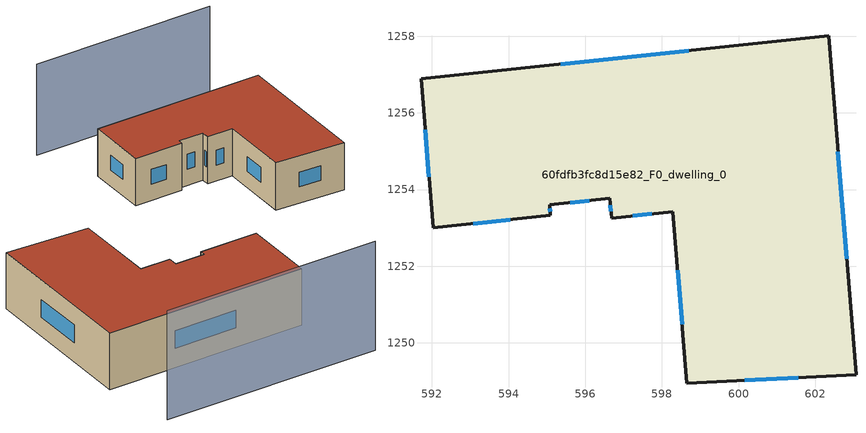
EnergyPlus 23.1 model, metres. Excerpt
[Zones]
60fdfb3fc8d15e82_F0_dwelling_0
 floor ground (EU_floor_Construction): 602.34,1258.01 603.06,1249.17 598.65,1248.95 598.28,1253.43 596.69,1253.26 596.64,1253.77 595.07,1253.6 595.09,1253.33 592.03,1253 591.72,1256.88 z0
 wall outside (EU_wall_Construction): 595.07,1253.6 596.64,1253.77 596.69,1253.26 598.28,1253.43 598.65,1248.95 603.06,1249.17 602.34,1258.01 591.72,1256.88 592.03,1253 595.09,1253.33 595.07,1253.6 z0:3
 window (EU_Window_Construction): 595.61,1253.66 596.11,1253.71 / 595.09,1253.42 595.08,1253.51 / 593.08,1253.11 594.05,1253.21 / 591.83,1255.56 591.93,1254.33 / 598.71,1257.62 595.36,1257.27 / 602.81,1252.2 602.59,1254.98 / 600.16,1249.03 601.55,1249.1 / 598.41,1251.89 598.52,1250.48 / 597.23,1253.31 597.74,1253.37 / 596.66,1253.59 596.67,1253.43 z1.03:1.97
 roof outside (EU_roof_Construction): 603.06,1249.17 602.34,1258.01 591.72,1256.88 592.03,1253 595.09,1253.33 595.07,1253.6 596.64,1253.77 596.69,1253.26 598.28,1253.43 598.65,1248.95 z3
shading: 601.29,1261.73 589.82,1260.51 z0:5.8
[Building]
EU S2 Campaign: North Axis=0; Terrain=City; Solar Distribution=FullExterior
[Site:Location]
Cape.Town.Intl.AP: Latitude=-33.965; Longitude=18.602; Time Zone=2; Elevation=46
[SizingPeriod:WeatherFileDays]
AnnualSizingPeriod: Begin Month=1; Begin Day of Month=1; End Month=12; End Day of Month=31; Day of Week for Start Day=Monday; Use Weather File Daylight Saving Period=No; Use Weather File Rain and Snow Indicators=No
[MATERIAL]
EU_InternalMass_Material: Roughness=MediumRough; Thickness=0.1; Conductivity=1; Density=1800; Specific Heat=900; Thermal Absorptance=0.9; Solar Absorptance=0.7; Visible Absorptance=0.7
[MATERIAL:NOMASS] Roughness=MediumRough; Thermal Absorptance=0.9; Solar Absorptance=0.7; Visible Absorptance=0.7
Name | Thermal Resistance
EU_wall_NoMass | 0.493876
EU_roof_NoMass | 0.449382
EU_floor_NoMass | 1.25
[WINDOWMATERIAL:SIMPLEGLAZINGSYSTEM]
EU_Window_SimpleGlazing: UFactor=4.4; Solar Heat Gain Coefficient=0.85; Visible Transmittance=0.85
[CONSTRUCTION]
EU_wall_Construction: EU_wall_NoMass
EU_roof_Construction: EU_roof_NoMass
EU_floor_Construction: EU_floor_NoMass
EU_Window_Construction: EU_Window_SimpleGlazing
EU_InternalMass_Construction: EU_InternalMass_Material
[ZONE]
60fdfb3fc8d15e82_F0_dwelling_0: Type=1; Multiplier=1; Ceiling Height=autocalculate; Volume=188.893; Floor Area=autocalculate; Part of Total Floor Area=Yes
[INTERNALMASS]
60fdfb3fc8d15e82_F0_dwelling_0_EU_InternalMass: Construction=EU_InternalMass_Construction; Zone or ZoneList=60fdfb3fc8d15e82_F0_dwelling_0; Surface Area=62.9649
[OTHEREQUIPMENT]
EU_Step8_InternalGain_60fdfb3fc8d15e82_F0_dwelling_0_f000: Fuel Type=Electricity; Zone or ZoneList or Space or SpaceList=60fdfb3fc8d15e82_F0_dwelling_0; Schedule=EU_Step8_GainSchedule_60fdfb3fc8d15e82_F0_dwelling_0_f000; Design Level Calculation Method=Watts/Area; Power per Zone Floor Area=1; Fraction Latent=0; Fraction Radiant=0; Fraction Lost=0; Carbon Dioxide Generation Rate=0; EndUse Subcategory=EU_Step8_InternalGains
[ZONEVENTILATION:DESIGNFLOWRATE]
EU_ConstantAir_60fdfb3fc8d15e82_F0_dwelling_0: Zone or ZoneList or Space or SpaceList=60fdfb3fc8d15e82_F0_dwelling_0; Schedule=EU_AlwaysOn; Design Flow Rate Calculation Method=AirChanges/Hour; Air Changes per Hour=0.64; Ventilation Type=Natural; Fan Pressure Rise=0; Fan Total Efficiency=1; Constant Term Coefficient=1; Temperature Term Coefficient=0; Velocity Term Coefficient=0; Velocity Squared Term Coefficient=0; Minimum Indoor Temperature=-100; Maximum Indoor Temperature=100; Delta Temperature=-100; Minimum Outdoor Temperature=-100; Maximum Outdoor Temperature=100; Maximum Wind Speed=40
[HVACTEMPLATE:THERMOSTAT]
EU_HeatOnly_60fdfb3fc8d15e82_F0_dwelling_0: Constant Heating Setpoint=20; Constant Cooling Setpoint=50
[HVACTEMPLATE:ZONE:IDEALLOADSAIRSYSTEM]
60fdfb3fc8d15e82_F0_dwelling_0: Template Thermostat=EU_HeatOnly_60fdfb3fc8d15e82_F0_dwelling_0; System Availability Schedule=EU_AlwaysOn; Maximum Heating Supply Air Temperature=50; Minimum Cooling Supply Air Temperature=13; Maximum Heating Supply Air Humidity Ratio=0.0156; Minimum Cooling Supply Air Humidity Ratio=0.0077; Heating Limit=NoLimit; Cooling Limit=NoLimit; Heating Availability Schedule=EU_AlwaysOn; Cooling Availability Schedule=EU_CoolingOff; Dehumidification Control Type=ConstantSensibleHeatRatio; Cooling Sensible Heat Ratio=0.7; Dehumidification Setpoint=60; Humidification Control Type=None; Humidification Setpoint=30; Outdoor Air Method=None; Outdoor Air Flow Rate per Person=0.00944; Outdoor Air Flow Rate per Zone Floor Area=0; Outdoor Air Flow Rate per Zone=0; Demand Controlled Ventilation Type=None; Outdoor Air Economizer Type=NoEconomizer; Heat Recovery Type=None; Sensible Heat Recovery Effectiveness=0.7; Latent Heat Recovery Effectiveness=0.65
[SIZING:ZONE]
60fdfb3fc8d15e82_F0_dwelling_0: Zone Cooling Design Supply Air Temperature Input Method=SupplyAirTemperature; Zone Cooling Design Supply Air Temperature=13; Zone Heating Design Supply Air Temperature Input Method=SupplyAirTemperature; Zone Heating Design Supply Air Temperature=50; Zone Cooling Design Supply Air Humidity Ratio=0.008; Zone Heating Design Supply Air Humidity Ratio=0.008; Cooling Design Air Flow Method=DesignDay; Cooling Design Air Flow Rate=0; Cooling Minimum Air Flow per Zone Floor Area=0.000762; Cooling Minimum Air Flow=0; Cooling Minimum Air Flow Fraction=0.2; Heating Design Air Flow Method=DesignDay; Heating Design Air Flow Rate=0; Heating Maximum Air Flow per Zone Floor Area=0.002032; Heating Maximum Air Flow=0.141576; Heating Maximum Air Flow Fraction=0.3; Account for Dedicated Outdoor Air System=No; Dedicated Outdoor Air System Control Strategy=NeutralSupplyAir; Dedicated Outdoor Air Low Setpoint Temperature for Design=autosize; Dedicated Outdoor Air High Setpoint Temperature for Design=autosize; Zone Load Sizing Method=Sensible Load Only No Latent Load; Zone Latent Cooling Design Supply Air Humidity Ratio Input Method=HumidityRatioDifference; Zone Cooling Design Supply Air Humidity Ratio Difference=0.005; Zone Latent Heating Design Supply Air Humidity Ratio Input Method=HumidityRatioDifference; Zone Humidification Design Supply Air Humidity Ratio Difference=0.005
[SCHEDULE:CONSTANT]
Name | Hourly Value
EU_AlwaysOn | 1
EU_CoolingOff | 0
[SCHEDULE:FILE]
EU_Step8_GainSchedule_60fdfb3fc8d15e82_F0_dwelling_0_f000: File=../../schedules/60fdfb3fc8d15e82/60fdfb3fc8d15e82_F0_dwelling_0_f000_gain.csv; Column Number=1; Rows to Skip at Top=0; Number of Hours of Data=8760; Column Separator=Comma; Interpolate to Timestep=No; Minutes per Item=60; Adjust Schedule for Daylight Savings=Yes
